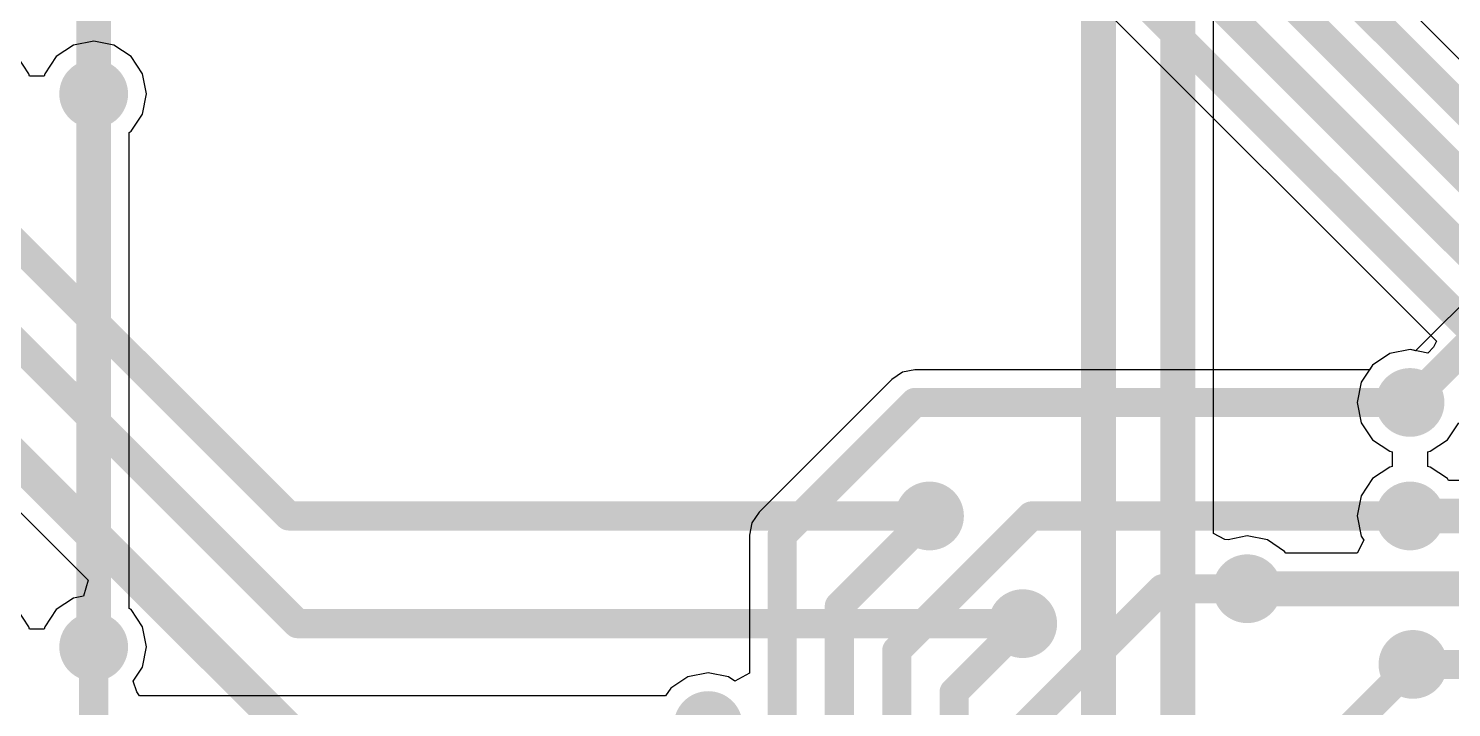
# Model space of a CAD drawing. Header units: millimetres. Extents: x 0 to 214, y 0 to 214.
# Drawn here: x 3.5596 to 4.0483, y 2.9342 to 3.1675 of the extents above; entities that cross this region are included whole.
import ezdxf

# ---------------------------------------------------------------- set-up
doc = ezdxf.new("R2010")
doc.units = ezdxf.units.MM
doc.header["$MEASUREMENT"] = 0
for name, color, linetype in [('BottomLayer', 5, 'Continuous'), ('BottomSolder', 6, 'Continuous'), ('TopLayer', 1, 'Continuous'), ('TopSolder', 216, 'Continuous'), ('ViaHoleLayer', 16, 'Continuous')]:
    doc.layers.add(name, color=color, linetype=linetype)

msp = doc.modelspace()

# ---------------------------------------------------------------- hatches: boundary and pattern name
at = {"layer": 'BottomLayer'}
h = msp.add_hatch(color=5, dxfattribs=at)
edge = h.paths.add_edge_path()
edge.add_arc((3.582, 3.145), 0.01181, 0, 360)
h = msp.add_hatch(color=5, dxfattribs=at)
edge = h.paths.add_edge_path()
edge.add_arc((4.034, 3.039), 0.01181, 0, 360)
h = msp.add_hatch(color=5, dxfattribs=at)
edge = h.paths.add_edge_path()
edge.add_arc((3.869, 3), 0.01181, 0, 360)
h = msp.add_hatch(color=5, dxfattribs=at)
edge = h.paths.add_edge_path()
edge.add_arc((4.034, 3), 0.01181, 0, 360)
h = msp.add_hatch(color=5, dxfattribs=at)
edge = h.paths.add_edge_path()
edge.add_arc((3.97809, 2.975), 0.01181, 0, 360)
h = msp.add_hatch(color=5, dxfattribs=at)
edge = h.paths.add_edge_path()
edge.add_arc((3.901, 2.963), 0.01181, 0, 360)
h = msp.add_hatch(color=5, dxfattribs=at)
edge = h.paths.add_edge_path()
edge.add_arc((3.582, 2.955), 0.01181, 0, 360)
h = msp.add_hatch(color=5, dxfattribs=at)
edge = h.paths.add_edge_path()
edge.add_arc((4.035, 2.949), 0.01181, 0, 360)
h = msp.add_hatch(color=5, dxfattribs=at)
edge = h.paths.add_edge_path()
edge.add_arc((3.793, 2.928), 0.01181, 0, 360)
at = {"layer": 'BottomSolder'}
h = msp.add_hatch(color=6, dxfattribs=at)
edge = h.paths.add_edge_path()
edge.add_arc((3.582, 3.145), 0.00591, 0, 360)
h = msp.add_hatch(color=6, dxfattribs=at)
edge = h.paths.add_edge_path()
edge.add_arc((4.034, 3.039), 0.00591, 0, 360)
h = msp.add_hatch(color=6, dxfattribs=at)
edge = h.paths.add_edge_path()
edge.add_arc((3.869, 3), 0.00591, 0, 360)
h = msp.add_hatch(color=6, dxfattribs=at)
edge = h.paths.add_edge_path()
edge.add_arc((4.034, 3), 0.00591, 0, 360)
h = msp.add_hatch(color=6, dxfattribs=at)
edge = h.paths.add_edge_path()
edge.add_arc((3.97809, 2.975), 0.00591, 0, 360)
h = msp.add_hatch(color=6, dxfattribs=at)
edge = h.paths.add_edge_path()
edge.add_arc((3.901, 2.963), 0.00591, 0, 360)
h = msp.add_hatch(color=6, dxfattribs=at)
edge = h.paths.add_edge_path()
edge.add_arc((3.582, 2.955), 0.00591, 0, 360)
h = msp.add_hatch(color=6, dxfattribs=at)
edge = h.paths.add_edge_path()
edge.add_arc((4.035, 2.949), 0.00591, 0, 360)
at = {"layer": 'TopLayer'}
h = msp.add_hatch(color=1, dxfattribs=at)
edge = h.paths.add_edge_path()
edge.add_arc((3.582, 3.145), 0.01181, 0, 360)
h = msp.add_hatch(color=1, dxfattribs=at)
edge = h.paths.add_edge_path()
edge.add_arc((4.034, 3.039), 0.01181, 0, 360)
h = msp.add_hatch(color=1, dxfattribs=at)
edge = h.paths.add_edge_path()
edge.add_arc((3.869, 3), 0.01181, 0, 360)
h = msp.add_hatch(color=1, dxfattribs=at)
edge = h.paths.add_edge_path()
edge.add_arc((4.034, 3), 0.01181, 0, 360)
h = msp.add_hatch(color=1, dxfattribs=at)
edge = h.paths.add_edge_path()
edge.add_arc((3.97809, 2.975), 0.01181, 0, 360)
h = msp.add_hatch(color=1, dxfattribs=at)
edge = h.paths.add_edge_path()
edge.add_arc((3.901, 2.963), 0.01181, 0, 360)
h = msp.add_hatch(color=1, dxfattribs=at)
edge = h.paths.add_edge_path()
edge.add_arc((3.582, 2.955), 0.01181, 0, 360)
h = msp.add_hatch(color=1, dxfattribs=at)
edge = h.paths.add_edge_path()
edge.add_arc((4.035, 2.949), 0.01181, 0, 360)
h = msp.add_hatch(color=1, dxfattribs=at)
edge = h.paths.add_edge_path()
edge.add_arc((3.793, 2.928), 0.01181, 0, 360)
at = {"layer": 'TopSolder'}
h = msp.add_hatch(color=216, dxfattribs=at)
edge = h.paths.add_edge_path()
edge.add_arc((3.582, 3.145), 0.00591, 0, 360)
h = msp.add_hatch(color=216, dxfattribs=at)
edge = h.paths.add_edge_path()
edge.add_arc((4.034, 3.039), 0.00591, 0, 360)
h = msp.add_hatch(color=216, dxfattribs=at)
edge = h.paths.add_edge_path()
edge.add_arc((3.869, 3), 0.00591, 0, 360)
h = msp.add_hatch(color=216, dxfattribs=at)
edge = h.paths.add_edge_path()
edge.add_arc((4.034, 3), 0.00591, 0, 360)
h = msp.add_hatch(color=216, dxfattribs=at)
edge = h.paths.add_edge_path()
edge.add_arc((3.97809, 2.975), 0.00591, 0, 360)
h = msp.add_hatch(color=216, dxfattribs=at)
edge = h.paths.add_edge_path()
edge.add_arc((3.901, 2.963), 0.00591, 0, 360)
h = msp.add_hatch(color=216, dxfattribs=at)
edge = h.paths.add_edge_path()
edge.add_arc((3.582, 2.955), 0.00591, 0, 360)
h = msp.add_hatch(color=216, dxfattribs=at)
edge = h.paths.add_edge_path()
edge.add_arc((4.035, 2.949), 0.00591, 0, 360)
at = {"layer": 'ViaHoleLayer'}
h = msp.add_hatch(color=16, dxfattribs=at)
edge = h.paths.add_edge_path()
edge.add_arc((3.582, 3.145), 0.00591, 0, 360)
h = msp.add_hatch(color=16, dxfattribs=at)
edge = h.paths.add_edge_path()
edge.add_arc((4.034, 3.039), 0.00591, 0, 360)
h = msp.add_hatch(color=16, dxfattribs=at)
edge = h.paths.add_edge_path()
edge.add_arc((3.869, 3), 0.00591, 0, 360)
h = msp.add_hatch(color=16, dxfattribs=at)
edge = h.paths.add_edge_path()
edge.add_arc((4.034, 3), 0.00591, 0, 360)
h = msp.add_hatch(color=16, dxfattribs=at)
edge = h.paths.add_edge_path()
edge.add_arc((3.97809, 2.975), 0.00591, 0, 360)
h = msp.add_hatch(color=16, dxfattribs=at)
edge = h.paths.add_edge_path()
edge.add_arc((3.901, 2.963), 0.00591, 0, 360)
h = msp.add_hatch(color=16, dxfattribs=at)
edge = h.paths.add_edge_path()
edge.add_arc((3.582, 2.955), 0.00591, 0, 360)
h = msp.add_hatch(color=16, dxfattribs=at)
edge = h.paths.add_edge_path()
edge.add_arc((4.035, 2.949), 0.00591, 0, 360)

# ---------------------------------------------------------------- linework, layer by layer
at = {"layer": 'BottomLayer'}
for p, q in [((2.99648, 3.56154), (3.58014, 2.97789)), ((3.96652, 2.99399), (3.96652, 3.36568)), ((4.29078, 3.31165), (4.03592, 3.05678)), ((4.02705, 3.05578), (4.02116, 3.05184)), ((4.034, 3.05716), (4.02705, 3.05578)), ((4.03592, 3.05678), (4.034, 3.05716)), ((4.02116, 3.05184), (4.01722, 3.04595)), ((4.01722, 3.04595), (4.01584, 3.039)), ((4.01584, 3.039), (4.01722, 3.03205)), ((4.01722, 3.03205), (4.02116, 3.02616)), ((4.04684, 3.02616), (4.05078, 3.03205)), ((4.02116, 3.02616), (4.02705, 3.02222)), ((4.04095, 3.02222), (4.04684, 3.02616)), ((4.02705, 3.02222), (4.02792, 3.02205)), ((4.02792, 3.02205), (4.02792, 3.01695)), ((4.04008, 3.02205), (4.04095, 3.02222)), ((4.04008, 3.01695), (4.04008, 3.02205)), ((4.02705, 3.01678), (4.02116, 3.01284)), ((4.02792, 3.01695), (4.02705, 3.01678)), ((4.04095, 3.01678), (4.04008, 3.01695)), ((4.04684, 3.01284), (4.04095, 3.01678)), ((4.02116, 3.01284), (4.01722, 3.00695)), ((4.04725, 3.01224), (4.04684, 3.01284)), ((4.36193, 3.01224), (4.04725, 3.01224)), ((4.01722, 3.00695), (4.01584, 3)), ((4.01584, 3), (4.01722, 2.99305)), ((3.97037, 2.99193), (3.96652, 2.99399)), ((3.97152, 2.99185), (3.97037, 2.99193)), ((3.97809, 2.99316), (3.97152, 2.99185)), ((3.98504, 2.99178), (3.97809, 2.99316)), ((3.99093, 2.98784), (3.98504, 2.99178)), ((4.01816, 2.99164), (4.0158, 2.98724)), ((4.01722, 2.99305), (4.01816, 2.99164)), ((3.99134, 2.98724), (3.99093, 2.98784)), ((4.0158, 2.98724), (3.99134, 2.98724)), ((3.58014, 2.97789), (3.57849, 2.97246)), ((3.57505, 2.97178), (3.56916, 2.96784)), ((3.57849, 2.97246), (3.57505, 2.97178)), ((3.55978, 2.96195), (3.55584, 2.96784)), ((3.56916, 2.96784), (3.56522, 2.96195)), ((3.55995, 2.96108), (3.55978, 2.96195)), ((3.56522, 2.96195), (3.56505, 2.96108)), ((3.56505, 2.96108), (3.55995, 2.96108))]:
    msp.add_line(p, q, dxfattribs=at)
for points, const_width in [([(3.00155, 3.57378), (3.64933, 2.926)], 0.012), ([(3.95428, 2.92054), (3.95428, 3.37464)], 0.012), ([(4.034, 3.039), (4.302, 3.307)], 0.01), ([(3.582, 3.145), (3.582, 3.24)], 0.012), ([(3.927, 2.909), (3.927, 3.199)], 0.012), ([(3.51, 3.139), (3.649, 3)], 0.01), ([(3.501, 3.114), (3.652, 2.963)], 0.01), ([(4.034, 3), (4.367, 3)], 0.012), ([(3.649, 3), (3.869, 3)], 0.01), ([(3.97809, 2.975), (4.41, 2.975)], 0.012), ([(3.652, 2.963), (3.901, 2.963)], 0.01), ([(3.582, 2.68921), (3.582, 2.955)], 0.01), ([(4.035, 2.949), (4.325, 2.949)], 0.01)]:
    msp.add_lwpolyline(points, dxfattribs=dict(at, const_width=const_width))
for points, const_width in [([(3.579, 3.145, 1), (3.585, 3.145, 1)], 0.006), ([(4.0315, 3.039, 1), (4.0365, 3.039, 1)], 0.005), ([(4.031, 3, 1), (4.037, 3, 1)], 0.006), ([(3.6465, 3, 1), (3.6515, 3, 1)], 0.005), ([(3.6465, 3, 1), (3.6515, 3, 1)], 0.005), ([(3.8665, 3, 1), (3.8715, 3, 1)], 0.005), ([(3.97509, 2.975, 1), (3.98109, 2.975, 1)], 0.006), ([(3.6495, 2.963, 1), (3.6545, 2.963, 1)], 0.005), ([(3.6495, 2.963, 1), (3.6545, 2.963, 1)], 0.005), ([(3.8985, 2.963, 1), (3.9035, 2.963, 1)], 0.005), ([(3.5795, 2.955, 1), (3.5845, 2.955, 1)], 0.005), ([(4.0325, 2.949, 1), (4.0375, 2.949, 1)], 0.005)]:
    msp.add_lwpolyline(points, format="xyb", close=True, dxfattribs=dict(at, const_width=const_width))
at = {"layer": 'TopLayer'}
for p, q in [((4.14128, 3.06658), (3.93993, 3.26793)), ((3.92435, 3.17878), (4.04307, 3.06006)), ((3.57505, 3.16178), (3.56916, 3.15784)), ((3.582, 3.16316), (3.57505, 3.16178)), ((3.58895, 3.16178), (3.582, 3.16316)), ((3.59484, 3.15784), (3.58895, 3.16178)), ((3.55978, 3.15195), (3.55584, 3.15784)), ((3.56916, 3.15784), (3.56522, 3.15195)), ((3.59878, 3.15195), (3.59484, 3.15784)), ((3.55995, 3.15108), (3.55978, 3.15195)), ((3.56522, 3.15195), (3.56505, 3.15108)), ((3.60016, 3.145), (3.59878, 3.15195)), ((3.56505, 3.15108), (3.55995, 3.15108)), ((3.59878, 3.13805), (3.60016, 3.145)), ((3.59484, 3.13216), (3.59878, 3.13805)), ((3.59424, 3.13175), (3.59484, 3.13216)), ((3.59424, 2.96825), (3.59424, 3.13175)), ((4.04307, 3.06006), (4.04207, 3.05803)), ((4.02705, 3.05578), (4.02116, 3.05184)), ((4.034, 3.05716), (4.02705, 3.05578)), ((4.04013, 3.05594), (4.034, 3.05716)), ((4.04207, 3.05803), (4.04013, 3.05594)), ((3.85971, 3.04936), (3.85607, 3.04693)), ((3.864, 3.05022), (3.85971, 3.04936)), ((4.02007, 3.05022), (3.864, 3.05022)), ((4.02116, 3.05184), (4.02007, 3.05022)), ((3.85607, 3.04693), (3.81046, 3.00132)), ((3.85607, 3.04693), (3.85607, 3.04693)), ((3.81046, 3.00132), (3.80803, 2.99768)), ((3.80803, 2.99768), (3.80717, 2.99339)), ((3.80717, 2.99339), (3.80717, 2.99339)), ((3.80717, 2.99339), (3.80717, 2.94596)), ((3.59484, 2.96784), (3.59424, 2.96825)), ((3.59878, 2.96195), (3.59484, 2.96784)), ((3.60016, 2.955), (3.59878, 2.96195)), ((3.59878, 2.94805), (3.60016, 2.955)), ((3.59553, 2.9432), (3.59878, 2.94805)), ((3.59678, 2.93952), (3.59553, 2.9432)), ((3.78605, 2.94478), (3.78016, 2.94084)), ((3.793, 2.94616), (3.78605, 2.94478)), ((3.79995, 2.94478), (3.793, 2.94616)), ((3.80217, 2.94329), (3.79995, 2.94478)), ((3.80717, 2.94596), (3.80217, 2.94329)), ((3.59775, 2.9382), (3.59678, 2.93952)), ((3.77839, 2.9382), (3.59775, 2.9382)), ((3.78016, 2.94084), (3.77839, 2.9382))]:
    msp.add_line(p, q, dxfattribs=at)
for points, const_width in [([(3.932, 3.26), (4.13335, 3.05865)], 0.01), ([(3.93, 3.239), (4.11366, 3.05534)], 0.01), ([(3.928, 3.216), (4.09398, 3.05002)], 0.01), ([(3.929, 3.19), (4.07429, 3.04471)], 0.01), ([(3.582, 2.955), (3.582, 3.145)], 0.012), ([(3.81839, 2.99339), (3.864, 3.039)], 0.01), ([(3.864, 3.039), (4.034, 3.039)], 0.01), ([(3.83804, 2.96904), (3.869, 3)], 0.01), ([(3.85776, 2.95376), (3.904, 3)], 0.01), ([(3.904, 3), (4.034, 3)], 0.01), ([(3.81839, 2.82928), (3.81839, 2.99339)], 0.01), ([(3.89713, 2.92313), (3.949, 2.975)], 0.01), ([(3.949, 2.975), (3.97809, 2.975)], 0.01), ([(3.83804, 2.82931), (3.83804, 2.96904)], 0.01), ([(3.87744, 2.93944), (3.901, 2.963)], 0.01), ([(3.85776, 2.82928), (3.85776, 2.95376)], 0.01), ([(3.97587, 2.88987), (4.035, 2.949)], 0.01), ([(3.87744, 2.82928), (3.87744, 2.93944)], 0.01)]:
    msp.add_lwpolyline(points, dxfattribs=dict(at, const_width=const_width))
for points, const_width in [([(3.579, 3.145, 1), (3.585, 3.145, 1)], 0.006), ([(3.8615, 3.039, 1), (3.8665, 3.039, 1)], 0.005), ([(3.8615, 3.039, 1), (3.8665, 3.039, 1)], 0.005), ([(4.0315, 3.039, 1), (4.0365, 3.039, 1)], 0.005), ([(3.8665, 3, 1), (3.8715, 3, 1)], 0.005), ([(3.9015, 3, 1), (3.9065, 3, 1)], 0.005), ([(3.9015, 3, 1), (3.9065, 3, 1)], 0.005), ([(4.0315, 3, 1), (4.0365, 3, 1)], 0.005), ([(3.81589, 2.99339, 1), (3.82089, 2.99339, 1)], 0.005), ([(3.81589, 2.99339, 1), (3.82089, 2.99339, 1)], 0.005), ([(3.9465, 2.975, 1), (3.9515, 2.975, 1)], 0.005), ([(3.9465, 2.975, 1), (3.9515, 2.975, 1)], 0.005), ([(3.97559, 2.975, 1), (3.98059, 2.975, 1)], 0.005), ([(3.83554, 2.96904, 1), (3.84054, 2.96904, 1)], 0.005), ([(3.83554, 2.96904, 1), (3.84054, 2.96904, 1)], 0.005), ([(3.8985, 2.963, 1), (3.9035, 2.963, 1)], 0.005), ([(3.579, 2.955, 1), (3.585, 2.955, 1)], 0.006), ([(3.85526, 2.95376, 1), (3.86026, 2.95376, 1)], 0.005), ([(3.85526, 2.95376, 1), (3.86026, 2.95376, 1)], 0.005), ([(4.0325, 2.949, 1), (4.0375, 2.949, 1)], 0.005), ([(3.87494, 2.93944, 1), (3.87994, 2.93944, 1)], 0.005), ([(3.87494, 2.93944, 1), (3.87994, 2.93944, 1)], 0.005)]:
    msp.add_lwpolyline(points, format="xyb", close=True, dxfattribs=dict(at, const_width=const_width))

doc.saveas('drawing.dxf')
